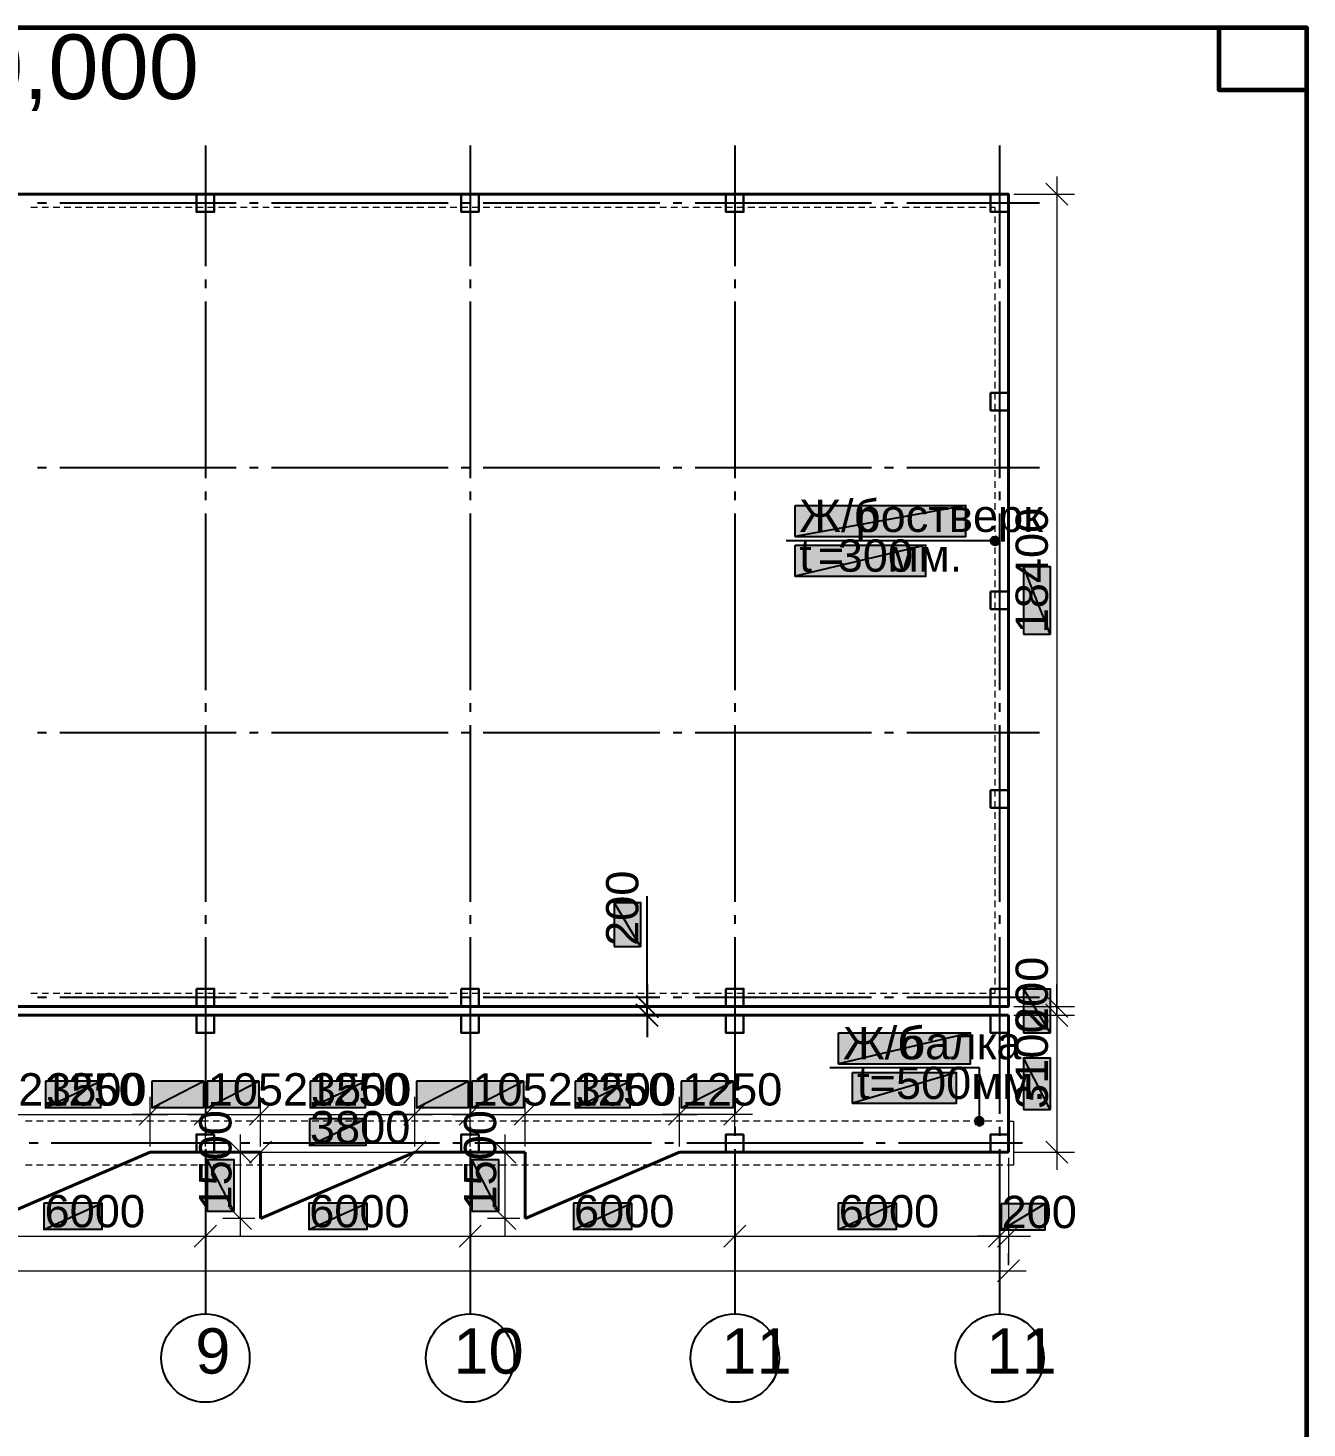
# Model space of a CAD drawing. Extents: x 8 to 21351, y 0 to 420.
# Drawn here: x 13222.1 to 13367, y 133.5 to 292.1 of the extents above; entities that cross this region are included whole.
import ezdxf

# ---------------------------------------------------------------- set-up
doc = ezdxf.new("R2010")
doc.units = 0
doc.styles.add('TEYPDFCAD_TEXT', font='arial.ttf')

msp = doc.modelspace()

# ---------------------------------------------------------------- hatches: boundary and pattern name
at = {"true_color": 0xffffff}
h = msp.add_hatch(color=0, dxfattribs=at)
h.paths.add_polyline_path([(13309.01, 237.96), (13328.36, 237.96), (13309.01, 234.46)])
h.paths.add_polyline_path([(13328.36, 237.96), (13309.01, 234.46), (13328.36, 234.46)])
h = msp.add_hatch(color=0, dxfattribs=at)
h.paths.add_polyline_path([(13309.01, 233.47), (13323.83, 233.47), (13309.01, 229.95)])
h.paths.add_polyline_path([(13323.83, 233.47), (13309.01, 229.95), (13323.83, 229.95)])
h = msp.add_hatch(color=7)
h.paths.add_polyline_path([(13331.32, 234.31), (13331.22, 234.17), (13331.68, 233.96)])
h.paths.add_polyline_path([(13331.22, 234.17), (13331.68, 233.96), (13331.18, 233.96)])
h.paths.add_polyline_path([(13331.68, 233.96), (13331.18, 233.96), (13331.22, 233.76)])
h = msp.add_hatch(color=7)
h.paths.add_polyline_path([(13331.22, 233.76), (13331.32, 233.62), (13331.68, 233.96)])
h.paths.add_polyline_path([(13331.32, 233.62), (13331.68, 233.96), (13331.49, 233.51)])
h.paths.add_polyline_path([(13331.68, 233.96), (13331.49, 233.51), (13331.68, 233.47)])
h = msp.add_hatch(color=7)
h.paths.add_polyline_path([(13331.87, 234.42), (13331.68, 234.46), (13331.68, 233.96)])
h.paths.add_polyline_path([(13331.68, 234.46), (13331.68, 233.96), (13331.49, 234.42)])
h.paths.add_polyline_path([(13331.68, 233.96), (13331.49, 234.42), (13331.32, 234.31)])
h = msp.add_hatch(color=7)
h.paths.add_polyline_path([(13332.19, 233.96), (13332.15, 234.17), (13331.68, 233.96)])
h.paths.add_polyline_path([(13332.15, 234.17), (13331.68, 233.96), (13332.04, 234.31)])
h.paths.add_polyline_path([(13331.68, 233.96), (13332.04, 234.31), (13331.87, 234.42)])
h = msp.add_hatch(color=7)
h.paths.add_polyline_path([(13331.68, 233.47), (13331.87, 233.51), (13331.68, 233.96)])
h.paths.add_polyline_path([(13331.87, 233.51), (13331.68, 233.96), (13332.04, 233.62)])
h.paths.add_polyline_path([(13331.68, 233.96), (13332.04, 233.62), (13332.15, 233.76)])
for points in [[(13332.15, 233.76), (13332.19, 233.96), (13331.68, 233.96)], [(13330.37, 168.02), (13330.39, 168.21), (13329.91, 168.21)]]:
    msp.add_hatch(color=7).paths.add_polyline_path(points)
h = msp.add_hatch(color=0, dxfattribs=at)
h.paths.add_polyline_path([(13334.92, 223.39), (13337.93, 223.39), (13334.92, 231.06)])
h.paths.add_polyline_path([(13337.93, 223.39), (13334.92, 231.06), (13337.93, 231.06)])
h = msp.add_hatch(color=0, dxfattribs=at)
h.paths.add_polyline_path([(13288.5, 188), (13291.51, 188), (13288.5, 192.98)])
h.paths.add_polyline_path([(13291.51, 188), (13288.5, 192.98), (13291.51, 192.98)])
h = msp.add_hatch(color=0, dxfattribs=at)
h.paths.add_polyline_path([(13334.92, 178.22), (13337.93, 178.22), (13334.92, 183.2)])
h.paths.add_polyline_path([(13337.93, 178.22), (13334.92, 183.2), (13337.93, 183.2)])
h = msp.add_hatch(color=0, dxfattribs=at)
h.paths.add_polyline_path([(13313.95, 178.24), (13328.91, 178.24), (13313.95, 174.73)])
h.paths.add_polyline_path([(13328.91, 178.24), (13313.95, 174.73), (13328.91, 174.73)])
h = msp.add_hatch(color=0, dxfattribs=at)
h.paths.add_polyline_path([(13334.92, 169.52), (13337.93, 169.52), (13334.92, 175.39)])
h.paths.add_polyline_path([(13337.93, 169.52), (13334.92, 175.39), (13337.93, 175.39)])
h = msp.add_hatch(color=0, dxfattribs=at)
h.paths.add_polyline_path([(13315.53, 173.74), (13327.32, 173.74), (13315.53, 170.24)])
h.paths.add_polyline_path([(13327.32, 173.74), (13315.53, 170.24), (13327.32, 170.24)])
h = msp.add_hatch(color=0, dxfattribs=at)
h.paths.add_polyline_path([(13224.07, 172.74), (13224.07, 169.74), (13230.3, 172.74)])
h.paths.add_polyline_path([(13224.07, 169.74), (13230.3, 172.74), (13230.3, 169.74)])
h = msp.add_hatch(color=0, dxfattribs=at)
h.paths.add_polyline_path([(13236.12, 172.74), (13236.12, 169.74), (13241.98, 172.74)])
h.paths.add_polyline_path([(13236.12, 169.74), (13241.98, 172.74), (13241.98, 169.74)])
h = msp.add_hatch(color=0, dxfattribs=at)
h.paths.add_polyline_path([(13242.38, 172.74), (13242.38, 169.74), (13248.24, 172.74)])
h.paths.add_polyline_path([(13242.38, 169.74), (13248.24, 172.74), (13248.24, 169.74)])
h = msp.add_hatch(color=0, dxfattribs=at)
h.paths.add_polyline_path([(13254.07, 172.74), (13254.07, 169.74), (13260.29, 172.74)])
h.paths.add_polyline_path([(13254.07, 169.74), (13260.29, 172.74), (13260.29, 169.74)])
h = msp.add_hatch(color=0, dxfattribs=at)
h.paths.add_polyline_path([(13266.13, 172.74), (13266.13, 169.74), (13271.99, 172.74)])
h.paths.add_polyline_path([(13266.13, 169.74), (13271.99, 172.74), (13271.99, 169.74)])
h = msp.add_hatch(color=0, dxfattribs=at)
h.paths.add_polyline_path([(13272.37, 172.74), (13272.37, 169.74), (13278.24, 172.74)])
h.paths.add_polyline_path([(13272.37, 169.74), (13278.24, 172.74), (13278.24, 169.74)])
h = msp.add_hatch(color=0, dxfattribs=at)
h.paths.add_polyline_path([(13284.08, 172.74), (13284.08, 169.74), (13290.3, 172.74)])
h.paths.add_polyline_path([(13284.08, 169.74), (13290.3, 172.74), (13290.3, 169.74)])
h = msp.add_hatch(color=0, dxfattribs=at)
h.paths.add_polyline_path([(13296.12, 172.74), (13296.12, 169.74), (13301.99, 172.74)])
h.paths.add_polyline_path([(13296.12, 169.74), (13301.99, 172.74), (13301.99, 169.74)])
h = msp.add_hatch(color=0, dxfattribs=at)
h.paths.add_polyline_path([(13253.98, 168.47), (13253.98, 165.46), (13260.37, 168.47)])
h.paths.add_polyline_path([(13253.98, 165.46), (13260.37, 168.47), (13260.37, 165.46)])
h = msp.add_hatch(color=7)
h.paths.add_polyline_path([(13329.55, 168.57), (13329.44, 168.4), (13329.91, 168.21)])
h.paths.add_polyline_path([(13329.44, 168.4), (13329.91, 168.21), (13329.4, 168.21)])
h.paths.add_polyline_path([(13329.91, 168.21), (13329.4, 168.21), (13329.44, 168.02)])
h = msp.add_hatch(color=7)
h.paths.add_polyline_path([(13329.44, 168.02), (13329.55, 167.85), (13329.91, 168.21)])
h.paths.add_polyline_path([(13329.55, 167.85), (13329.91, 168.21), (13329.72, 167.75)])
h.paths.add_polyline_path([(13329.91, 168.21), (13329.72, 167.75), (13329.91, 167.7)])
h = msp.add_hatch(color=7)
h.paths.add_polyline_path([(13330.1, 168.68), (13329.91, 168.72), (13329.91, 168.21)])
h.paths.add_polyline_path([(13329.91, 168.72), (13329.91, 168.21), (13329.72, 168.68)])
h.paths.add_polyline_path([(13329.91, 168.21), (13329.72, 168.68), (13329.55, 168.57)])
h = msp.add_hatch(color=7)
h.paths.add_polyline_path([(13330.39, 168.21), (13330.37, 168.4), (13329.91, 168.21)])
h.paths.add_polyline_path([(13330.37, 168.4), (13329.91, 168.21), (13330.27, 168.57)])
h.paths.add_polyline_path([(13329.91, 168.21), (13330.27, 168.57), (13330.1, 168.68)])
h = msp.add_hatch(color=7)
h.paths.add_polyline_path([(13329.91, 167.7), (13330.1, 167.75), (13329.91, 168.21)])
h.paths.add_polyline_path([(13330.1, 167.75), (13329.91, 168.21), (13330.27, 167.85)])
h.paths.add_polyline_path([(13329.91, 168.21), (13330.27, 167.85), (13330.37, 168.02)])
h = msp.add_hatch(color=0, dxfattribs=at)
h.paths.add_polyline_path([(13242.4, 158.03), (13245.41, 158.03), (13242.4, 163.89)])
h.paths.add_polyline_path([(13245.41, 158.03), (13242.4, 163.89), (13245.41, 163.89)])
h = msp.add_hatch(color=0, dxfattribs=at)
h.paths.add_polyline_path([(13272.4, 158.03), (13275.4, 158.03), (13272.4, 163.89)])
h.paths.add_polyline_path([(13275.4, 158.03), (13272.4, 163.89), (13275.4, 163.89)])
h = msp.add_hatch(color=0, dxfattribs=at)
h.paths.add_polyline_path([(13223.9, 158.94), (13223.9, 155.96), (13230.46, 158.94)])
h.paths.add_polyline_path([(13223.9, 155.96), (13230.46, 158.94), (13230.46, 155.96)])
h = msp.add_hatch(color=0, dxfattribs=at)
h.paths.add_polyline_path([(13253.9, 158.94), (13253.9, 155.96), (13260.48, 158.94)])
h.paths.add_polyline_path([(13253.9, 155.96), (13260.48, 158.94), (13260.48, 155.96)])
h = msp.add_hatch(color=0, dxfattribs=at)
h.paths.add_polyline_path([(13283.89, 158.94), (13283.89, 155.96), (13290.47, 158.94)])
h.paths.add_polyline_path([(13283.89, 155.96), (13290.47, 158.94), (13290.47, 155.96)])
h = msp.add_hatch(color=0, dxfattribs=at)
h.paths.add_polyline_path([(13313.9, 158.94), (13313.9, 155.96), (13320.47, 158.94)])
h.paths.add_polyline_path([(13313.9, 155.96), (13320.47, 158.94), (13320.47, 155.96)])
h = msp.add_hatch(color=0, dxfattribs=at)
h.paths.add_polyline_path([(13332.36, 158.86), (13332.36, 155.85), (13337.34, 158.86)])
h.paths.add_polyline_path([(13332.36, 155.85), (13337.34, 158.86), (13337.34, 155.85)])

# ---------------------------------------------------------------- linework, layer by layer
at = {"lineweight": 25}
for p, q in [((13242.19, 278.76), (13242.19, 265.07)), ((13272.18, 278.76), (13272.18, 265.07)), ((13302.18, 278.76), (13302.18, 265.07)), ((13332.19, 278.76), (13332.19, 265.07)), ((13224.18, 272.22), (13223.18, 272.22)), ((13245.68, 272.22), (13225.68, 272.22)), ((13248.18, 272.22), (13247.19, 272.22)), ((13269.69, 272.22), (13249.68, 272.22)), ((13272.18, 272.22), (13271.19, 272.22)), ((13293.69, 272.22), (13273.69, 272.22)), ((13296.19, 272.22), (13295.19, 272.22)), ((13317.69, 272.22), (13297.69, 272.22)), ((13320.19, 272.22), (13319.17, 272.22)), ((13336.7, 272.22), (13321.69, 272.22)), ((13242.19, 263.57), (13242.19, 262.57)), ((13272.18, 263.57), (13272.18, 262.57)), ((13302.18, 263.57), (13302.18, 262.57)), ((13332.19, 263.57), (13332.19, 262.57)), ((13242.19, 261.07), (13242.19, 241.07)), ((13272.18, 261.07), (13272.18, 241.07)), ((13302.18, 261.07), (13302.18, 241.07)), ((13332.19, 261.07), (13332.19, 241.07)), ((13224.18, 242.23), (13223.18, 242.23)), ((13245.68, 242.23), (13225.68, 242.23)), ((13248.18, 242.23), (13247.19, 242.23)), ((13269.69, 242.23), (13249.68, 242.23)), ((13272.18, 242.23), (13271.19, 242.23)), ((13293.69, 242.23), (13273.69, 242.23)), ((13296.19, 242.23), (13295.19, 242.23)), ((13317.69, 242.23), (13297.69, 242.23)), ((13320.19, 242.23), (13319.17, 242.23)), ((13336.7, 242.23), (13321.69, 242.23)), ((13242.19, 239.56), (13242.19, 238.57)), ((13272.18, 239.56), (13272.18, 238.57)), ((13302.18, 239.56), (13302.18, 238.57)), ((13332.19, 239.56), (13332.19, 238.57)), ((13242.19, 237.07), (13242.19, 217.06)), ((13272.18, 237.07), (13272.18, 217.06)), ((13302.18, 237.07), (13302.18, 217.06)), ((13332.19, 237.07), (13332.19, 217.06)), ((13242.19, 215.56), (13242.19, 214.57)), ((13272.18, 215.56), (13272.18, 214.57)), ((13302.18, 215.56), (13302.18, 214.57)), ((13332.19, 215.56), (13332.19, 214.57)), ((13242.19, 213.06), (13242.19, 193.06)), ((13272.18, 213.06), (13272.18, 193.06)), ((13302.18, 213.06), (13302.18, 193.06)), ((13332.19, 213.06), (13332.19, 193.06)), ((13224.18, 212.22), (13223.18, 212.22)), ((13245.68, 212.22), (13225.68, 212.22)), ((13248.18, 212.22), (13247.19, 212.22)), ((13269.69, 212.22), (13249.68, 212.22)), ((13272.18, 212.22), (13271.19, 212.22)), ((13293.69, 212.22), (13273.69, 212.22)), ((13296.19, 212.22), (13295.19, 212.22)), ((13317.69, 212.22), (13297.69, 212.22)), ((13320.19, 212.22), (13319.17, 212.22)), ((13336.7, 212.22), (13321.69, 212.22)), ((13242.19, 191.56), (13242.19, 190.56)), ((13272.18, 191.56), (13272.18, 190.56)), ((13302.18, 191.56), (13302.18, 190.56)), ((13332.19, 191.56), (13332.19, 190.56)), ((13242.19, 189.06), (13242.19, 169.06)), ((13272.18, 189.06), (13272.18, 169.06)), ((13302.18, 189.06), (13302.18, 169.06)), ((13332.19, 189.06), (13332.19, 169.06)), ((13224.18, 182.22), (13223.18, 182.22)), ((13245.68, 182.22), (13225.68, 182.22)), ((13248.18, 182.22), (13247.19, 182.22)), ((13269.69, 182.22), (13249.68, 182.22)), ((13272.18, 182.22), (13271.19, 182.22)), ((13293.69, 182.22), (13273.69, 182.22)), ((13296.19, 182.22), (13295.19, 182.22)), ((13317.69, 182.22), (13297.69, 182.22)), ((13320.19, 182.22), (13319.17, 182.22)), ((13336.7, 182.22), (13321.69, 182.22)), ((13242.19, 167.56), (13242.19, 166.56)), ((13272.18, 167.56), (13272.18, 166.56)), ((13302.18, 167.56), (13302.18, 166.56)), ((13332.19, 167.56), (13332.19, 166.56)), ((13242.19, 165.06), (13242.19, 151.36)), ((13272.18, 165.06), (13272.18, 151.36)), ((13302.18, 165.06), (13302.18, 151.36)), ((13332.19, 165.06), (13332.19, 151.36)), ((13242.19, 151.36), (13242.19, 146.37)), ((13272.18, 151.36), (13272.18, 146.37)), ((13302.18, 151.36), (13302.18, 146.37)), ((13332.19, 151.36), (13332.19, 146.37))]:
    msp.add_line(p, q, dxfattribs=at)
at = {"color": 7, "lineweight": 5}
for p, q in [((13339.94, 271.97), (13337.44, 274.49)), ((13338.69, 275.23), (13338.69, 179.22)), ((13333.8, 273.22), (13340.68, 273.22)), ((13223.18, 271.74), (13222.42, 271.74)), ((13224.43, 271.74), (13223.69, 271.74)), ((13225.68, 271.74), (13224.94, 271.74)), ((13226.93, 271.74), (13226.19, 271.74)), ((13228.18, 271.74), (13227.44, 271.74)), ((13229.43, 271.74), (13228.69, 271.74)), ((13230.68, 271.74), (13229.94, 271.74)), ((13231.93, 271.74), (13231.18, 271.74)), ((13233.17, 271.74), (13232.43, 271.74)), ((13234.42, 271.74), (13233.68, 271.74)), ((13235.67, 271.74), (13234.93, 271.74)), ((13236.94, 271.74), (13236.18, 271.74)), ((13238.19, 271.74), (13237.43, 271.74)), ((13239.44, 271.74), (13238.68, 271.74)), ((13240.69, 271.74), (13239.93, 271.74)), ((13241.94, 271.74), (13241.18, 271.74)), ((13243.19, 271.74), (13242.42, 271.74)), ((13244.43, 271.74), (13243.67, 271.74)), ((13245.68, 271.74), (13244.94, 271.74)), ((13246.93, 271.74), (13246.19, 271.74)), ((13248.18, 271.74), (13247.44, 271.74)), ((13249.43, 271.74), (13248.69, 271.74)), ((13250.68, 271.74), (13249.94, 271.74)), ((13251.93, 271.74), (13251.19, 271.74)), ((13253.18, 271.74), (13252.44, 271.74)), ((13254.43, 271.74), (13253.68, 271.74)), ((13255.67, 271.74), (13254.93, 271.74)), ((13256.92, 271.74), (13256.18, 271.74)), ((13258.19, 271.74), (13257.43, 271.74)), ((13259.44, 271.74), (13258.68, 271.74)), ((13260.69, 271.74), (13259.93, 271.74)), ((13261.94, 271.74), (13261.18, 271.74)), ((13263.19, 271.74), (13262.43, 271.74)), ((13264.44, 271.74), (13263.68, 271.74)), ((13265.69, 271.74), (13264.92, 271.74)), ((13266.93, 271.74), (13266.17, 271.74)), ((13268.18, 271.74), (13267.44, 271.74)), ((13269.43, 271.74), (13268.69, 271.74)), ((13270.68, 271.74), (13269.94, 271.74)), ((13271.93, 271.74), (13271.19, 271.74)), ((13273.18, 271.74), (13272.44, 271.74)), ((13274.43, 271.74), (13273.69, 271.74)), ((13275.68, 271.74), (13274.94, 271.74)), ((13276.93, 271.74), (13276.18, 271.74)), ((13278.17, 271.74), (13277.43, 271.74)), ((13279.42, 271.74), (13278.68, 271.74)), ((13280.69, 271.74), (13279.93, 271.74)), ((13281.94, 271.74), (13281.18, 271.74)), ((13283.19, 271.74), (13282.43, 271.74)), ((13284.44, 271.74), (13283.68, 271.74)), ((13285.69, 271.74), (13284.93, 271.74)), ((13286.94, 271.74), (13286.18, 271.74)), ((13288.19, 271.74), (13287.42, 271.74)), ((13289.44, 271.74), (13288.67, 271.74)), ((13290.68, 271.74), (13289.94, 271.74)), ((13291.93, 271.74), (13291.19, 271.74)), ((13293.18, 271.74), (13292.44, 271.74)), ((13294.43, 271.74), (13293.69, 271.74)), ((13295.68, 271.74), (13294.94, 271.74)), ((13296.93, 271.74), (13296.19, 271.74)), ((13298.18, 271.74), (13297.44, 271.74)), ((13299.43, 271.74), (13298.68, 271.74)), ((13300.67, 271.74), (13299.93, 271.74)), ((13301.92, 271.74), (13301.18, 271.74)), ((13303.19, 271.74), (13302.43, 271.74)), ((13304.44, 271.74), (13303.68, 271.74)), ((13305.69, 271.74), (13304.93, 271.74)), ((13306.94, 271.74), (13306.18, 271.74)), ((13308.19, 271.74), (13307.43, 271.74)), ((13309.44, 271.74), (13308.68, 271.74)), ((13310.69, 271.74), (13309.92, 271.74)), ((13311.94, 271.74), (13311.17, 271.74)), ((13313.18, 271.74), (13312.44, 271.74)), ((13314.43, 271.74), (13313.69, 271.74)), ((13315.68, 271.74), (13314.94, 271.74)), ((13316.93, 271.74), (13316.19, 271.74)), ((13318.18, 271.74), (13317.44, 271.74)), ((13319.43, 271.74), (13318.69, 271.74)), ((13320.68, 271.74), (13319.94, 271.74)), ((13321.93, 271.74), (13321.19, 271.74)), ((13323.17, 271.74), (13322.43, 271.74)), ((13324.42, 271.74), (13323.68, 271.74)), ((13325.69, 271.74), (13324.93, 271.74)), ((13326.94, 271.74), (13326.18, 271.74)), ((13328.19, 271.74), (13327.43, 271.74)), ((13329.44, 271.74), (13328.68, 271.74)), ((13330.69, 271.74), (13329.93, 271.74)), ((13331.68, 271.74), (13331.18, 271.74)), ((13331.68, 271.23), (13331.68, 271.74)), ((13331.68, 269.98), (13331.68, 270.72)), ((13331.68, 268.73), (13331.68, 269.47)), ((13331.68, 267.48), (13331.68, 268.22)), ((13331.68, 266.23), (13331.68, 266.98)), ((13331.68, 264.99), (13331.68, 265.73)), ((13331.68, 263.74), (13331.68, 264.48)), ((13331.68, 262.49), (13331.68, 263.23)), ((13331.68, 261.22), (13331.68, 261.98)), ((13331.68, 259.97), (13331.68, 260.73)), ((13331.68, 258.72), (13331.68, 259.48)), ((13331.68, 257.47), (13331.68, 258.23)), ((13331.68, 256.22), (13331.68, 256.98)), ((13331.68, 254.97), (13331.68, 255.74)), ((13331.68, 253.72), (13331.68, 254.49)), ((13331.68, 252.48), (13331.68, 253.22)), ((13331.68, 251.23), (13331.68, 251.97)), ((13331.68, 249.98), (13331.68, 250.72)), ((13331.68, 248.73), (13331.68, 249.47)), ((13331.68, 247.48), (13331.68, 248.22)), ((13331.68, 246.23), (13331.68, 246.97)), ((13331.68, 244.98), (13331.68, 245.72)), ((13331.68, 243.73), (13331.68, 244.47)), ((13331.68, 242.46), (13331.68, 243.23)), ((13331.68, 241.22), (13331.68, 241.98)), ((13331.68, 239.97), (13331.68, 240.73)), ((13331.68, 238.72), (13331.68, 239.48)), ((13331.68, 237.47), (13331.68, 238.23)), ((13331.68, 236.22), (13331.68, 236.98)), ((13331.68, 234.97), (13331.68, 235.73)), ((13331.68, 233.72), (13331.68, 234.46)), ((13331.68, 232.47), (13331.68, 233.21)), ((13331.68, 231.22), (13331.68, 231.97)), ((13331.68, 229.98), (13331.68, 230.72)), ((13331.68, 228.73), (13331.68, 229.47)), ((13331.68, 227.48), (13331.68, 228.22)), ((13331.68, 226.23), (13331.68, 226.97)), ((13331.68, 224.98), (13331.68, 225.72)), ((13331.68, 223.73), (13331.68, 224.47)), ((13331.68, 222.46), (13331.68, 223.22)), ((13331.68, 221.21), (13331.68, 221.97)), ((13331.68, 219.96), (13331.68, 220.73)), ((13331.68, 218.72), (13331.68, 219.48)), ((13331.68, 217.47), (13331.68, 218.23)), ((13331.68, 216.22), (13331.68, 216.98)), ((13331.68, 214.97), (13331.68, 215.73)), ((13331.68, 213.72), (13331.68, 214.46)), ((13331.68, 212.47), (13331.68, 213.21)), ((13331.68, 211.22), (13331.68, 211.96)), ((13331.68, 209.97), (13331.68, 210.71)), ((13331.68, 208.72), (13331.68, 209.47)), ((13331.68, 207.48), (13331.68, 208.22)), ((13331.68, 206.23), (13331.68, 206.97)), ((13331.68, 204.98), (13331.68, 205.72)), ((13331.68, 203.73), (13331.68, 204.47)), ((13331.68, 202.46), (13331.68, 203.22)), ((13331.68, 201.21), (13331.68, 201.97)), ((13331.68, 199.96), (13331.68, 200.72)), ((13331.68, 198.71), (13331.68, 199.47)), ((13331.68, 197.46), (13331.68, 198.23)), ((13331.68, 196.21), (13331.68, 196.98)), ((13331.68, 194.97), (13331.68, 195.73)), ((13331.68, 193.72), (13331.68, 194.46)), ((13331.68, 192.47), (13331.68, 193.21)), ((13331.68, 191.22), (13331.68, 191.96)), ((13331.68, 189.97), (13331.68, 190.71)), ((13331.68, 188.72), (13331.68, 189.46)), ((13331.68, 187.47), (13331.68, 188.21)), ((13331.68, 186.22), (13331.68, 186.97)), ((13331.68, 184.98), (13331.68, 185.72)), ((13331.68, 183.71), (13331.68, 184.47)), ((13222.42, 182.71), (13223.18, 182.71)), ((13223.69, 182.71), (13224.43, 182.71)), ((13224.94, 182.71), (13225.68, 182.71)), ((13226.19, 182.71), (13226.93, 182.71)), ((13227.44, 182.71), (13228.18, 182.71)), ((13228.69, 182.71), (13229.43, 182.71)), ((13229.94, 182.71), (13230.68, 182.71)), ((13231.18, 182.71), (13231.93, 182.71)), ((13232.43, 182.71), (13233.17, 182.71)), ((13233.68, 182.71), (13234.42, 182.71)), ((13234.93, 182.71), (13235.67, 182.71)), ((13236.18, 182.71), (13236.94, 182.71)), ((13237.43, 182.71), (13238.19, 182.71)), ((13238.68, 182.71), (13239.44, 182.71)), ((13239.93, 182.71), (13240.69, 182.71)), ((13241.18, 182.71), (13241.94, 182.71)), ((13242.42, 182.71), (13243.19, 182.71)), ((13243.67, 182.71), (13244.43, 182.71)), ((13244.94, 182.71), (13245.68, 182.71)), ((13246.19, 182.71), (13246.93, 182.71)), ((13247.44, 182.71), (13248.18, 182.71)), ((13248.69, 182.71), (13249.43, 182.71)), ((13249.94, 182.71), (13250.68, 182.71)), ((13251.19, 182.71), (13251.93, 182.71)), ((13252.44, 182.71), (13253.18, 182.71)), ((13253.68, 182.71), (13254.43, 182.71)), ((13254.93, 182.71), (13255.67, 182.71)), ((13256.18, 182.71), (13256.92, 182.71)), ((13257.43, 182.71), (13258.19, 182.71)), ((13258.68, 182.71), (13259.44, 182.71)), ((13259.93, 182.71), (13260.69, 182.71)), ((13261.18, 182.71), (13261.94, 182.71)), ((13262.43, 182.71), (13263.19, 182.71)), ((13263.68, 182.71), (13264.44, 182.71)), ((13264.92, 182.71), (13265.69, 182.71)), ((13266.17, 182.71), (13266.93, 182.71)), ((13267.44, 182.71), (13268.18, 182.71)), ((13268.69, 182.71), (13269.43, 182.71)), ((13269.94, 182.71), (13270.68, 182.71)), ((13271.19, 182.71), (13271.93, 182.71)), ((13272.44, 182.71), (13273.18, 182.71)), ((13273.69, 182.71), (13274.43, 182.71)), ((13274.94, 182.71), (13275.68, 182.71)), ((13276.18, 182.71), (13276.93, 182.71)), ((13277.43, 182.71), (13278.17, 182.71)), ((13278.68, 182.71), (13279.42, 182.71)), ((13279.93, 182.71), (13280.69, 182.71)), ((13281.18, 182.71), (13281.94, 182.71)), ((13282.43, 182.71), (13283.19, 182.71)), ((13283.68, 182.71), (13284.44, 182.71)), ((13284.93, 182.71), (13285.69, 182.71)), ((13286.18, 182.71), (13286.94, 182.71)), ((13287.42, 182.71), (13288.19, 182.71)), ((13288.67, 182.71), (13289.44, 182.71)), ((13289.94, 182.71), (13290.68, 182.71)), ((13291.19, 182.71), (13291.93, 182.71)), ((13292.44, 182.71), (13293.18, 182.71)), ((13293.69, 182.71), (13294.43, 182.71)), ((13294.94, 182.71), (13295.68, 182.71)), ((13296.19, 182.71), (13296.93, 182.71)), ((13297.44, 182.71), (13298.18, 182.71)), ((13298.68, 182.71), (13299.43, 182.71)), ((13299.93, 182.71), (13300.67, 182.71)), ((13301.18, 182.71), (13301.92, 182.71)), ((13302.43, 182.71), (13303.19, 182.71)), ((13303.68, 182.71), (13304.44, 182.71)), ((13304.93, 182.71), (13305.69, 182.71)), ((13306.18, 182.71), (13306.94, 182.71)), ((13307.43, 182.71), (13308.19, 182.71)), ((13308.68, 182.71), (13309.44, 182.71)), ((13309.92, 182.71), (13310.69, 182.71)), ((13311.17, 182.71), (13311.94, 182.71)), ((13312.44, 182.71), (13313.18, 182.71)), ((13313.69, 182.71), (13314.43, 182.71)), ((13314.94, 182.71), (13315.68, 182.71)), ((13316.19, 182.71), (13316.93, 182.71)), ((13317.44, 182.71), (13318.18, 182.71)), ((13318.69, 182.71), (13319.43, 182.71)), ((13319.94, 182.71), (13320.68, 182.71)), ((13321.19, 182.71), (13321.93, 182.71)), ((13322.43, 182.71), (13323.17, 182.71)), ((13323.68, 182.71), (13324.42, 182.71)), ((13324.93, 182.71), (13325.69, 182.71)), ((13326.18, 182.71), (13326.94, 182.71)), ((13327.43, 182.71), (13328.19, 182.71)), ((13328.68, 182.71), (13329.44, 182.71)), ((13329.93, 182.71), (13330.69, 182.71)), ((13331.18, 182.71), (13331.68, 182.71)), ((13331.68, 182.71), (13331.68, 183.22)), ((13337.44, 182.46), (13339.94, 179.96)), ((13337.44, 182.46), (13339.94, 179.96)), ((13338.69, 181.21), (13338.69, 183.73)), ((13333.8, 181.21), (13340.68, 181.21)), ((13333.8, 181.21), (13340.68, 181.21)), ((13339.94, 178.96), (13337.44, 181.46)), ((13339.94, 178.96), (13337.44, 181.46)), ((13338.69, 182.22), (13338.69, 162.71)), ((13338.69, 180.21), (13338.69, 181.21)), ((13333.8, 180.21), (13340.68, 180.21)), ((13333.8, 180.21), (13340.68, 180.21)), ((13338.69, 180.21), (13338.69, 177.72)), ((13234.68, 167.75), (13237.17, 170.24)), ((13237.17, 170.24), (13234.68, 167.75)), ((13235.93, 165.33), (13235.93, 170.98)), ((13235.93, 167.34), (13235.93, 170.98)), ((13243.44, 170.24), (13240.94, 167.75)), ((13240.94, 167.75), (13243.44, 170.24)), ((13242.19, 165.33), (13242.19, 170.98)), ((13242.19, 167.34), (13242.19, 170.98)), ((13247.19, 167.75), (13249.68, 170.24)), ((13249.68, 170.24), (13247.19, 167.75)), ((13248.44, 165.33), (13248.44, 170.98)), ((13248.44, 165.33), (13248.44, 170.98)), ((13264.69, 167.75), (13267.19, 170.24)), ((13267.19, 170.24), (13264.69, 167.75)), ((13265.94, 165.33), (13265.94, 170.98)), ((13265.94, 167.34), (13265.94, 170.98)), ((13273.43, 170.24), (13270.94, 167.75)), ((13270.94, 167.75), (13273.43, 170.24)), ((13272.18, 165.33), (13272.18, 170.98)), ((13272.18, 167.34), (13272.18, 170.98)), ((13277.18, 167.75), (13279.68, 170.24)), ((13279.68, 170.24), (13277.18, 167.75)), ((13278.43, 165.33), (13278.43, 170.98)), ((13278.43, 165.33), (13278.43, 170.98)), ((13294.68, 167.75), (13297.18, 170.24)), ((13297.18, 170.24), (13294.68, 167.75)), ((13295.93, 165.33), (13295.93, 170.98)), ((13295.93, 167.34), (13295.93, 170.98)), ((13300.93, 167.75), (13303.43, 170.24)), ((13302.18, 167.34), (13302.18, 170.98)), ((13216.43, 168.99), (13237.94, 168.99)), ((13222.55, 168.21), (13221.81, 168.21)), ((13223.8, 168.21), (13223.06, 168.21)), ((13225.07, 168.21), (13224.31, 168.21)), ((13226.32, 168.21), (13225.55, 168.21)), ((13227.56, 168.21), (13226.8, 168.21)), ((13228.81, 168.21), (13228.05, 168.21)), ((13230.06, 168.21), (13229.3, 168.21)), ((13231.31, 168.21), (13230.55, 168.21)), ((13232.56, 168.21), (13231.8, 168.21)), ((13233.81, 168.21), (13233.05, 168.21)), ((13244.18, 168.99), (13233.94, 168.99)), ((13235.06, 168.21), (13234.32, 168.21)), ((13236.31, 168.21), (13235.57, 168.21)), ((13237.56, 168.21), (13236.81, 168.21)), ((13238.8, 168.21), (13238.06, 168.21)), ((13240.05, 168.21), (13239.31, 168.21)), ((13240.18, 168.99), (13250.42, 168.99)), ((13241.3, 168.21), (13240.56, 168.21)), ((13242.55, 168.21), (13241.81, 168.21)), ((13243.8, 168.21), (13243.06, 168.21)), ((13245.05, 168.21), (13244.31, 168.21)), ((13246.3, 168.21), (13245.56, 168.21)), ((13246.42, 168.99), (13267.93, 168.99)), ((13247.57, 168.21), (13246.81, 168.21)), ((13248.82, 168.21), (13248.05, 168.21)), ((13250.07, 168.21), (13249.3, 168.21)), ((13251.31, 168.21), (13250.55, 168.21)), ((13252.56, 168.21), (13251.8, 168.21)), ((13253.81, 168.21), (13253.05, 168.21)), ((13255.06, 168.21), (13254.3, 168.21)), ((13256.31, 168.21), (13255.55, 168.21)), ((13257.56, 168.21), (13256.82, 168.21)), ((13258.81, 168.21), (13258.07, 168.21)), ((13260.06, 168.21), (13259.31, 168.21)), ((13261.3, 168.21), (13260.56, 168.21)), ((13262.55, 168.21), (13261.81, 168.21)), ((13263.8, 168.21), (13263.06, 168.21)), ((13274.17, 168.99), (13263.93, 168.99)), ((13265.05, 168.21), (13264.31, 168.21)), ((13266.3, 168.21), (13265.56, 168.21)), ((13267.55, 168.21), (13266.81, 168.21)), ((13268.8, 168.21), (13268.06, 168.21)), ((13270.07, 168.21), (13269.31, 168.21)), ((13270.17, 168.99), (13280.44, 168.99)), ((13271.32, 168.21), (13270.55, 168.21)), ((13272.57, 168.21), (13271.8, 168.21)), ((13273.81, 168.21), (13273.05, 168.21)), ((13275.06, 168.21), (13274.3, 168.21)), ((13276.31, 168.21), (13275.55, 168.21)), ((13276.44, 168.99), (13297.92, 168.99)), ((13277.56, 168.21), (13276.8, 168.21)), ((13278.81, 168.21), (13278.07, 168.21)), ((13280.06, 168.21), (13279.32, 168.21)), ((13281.31, 168.21), (13280.57, 168.21)), ((13282.56, 168.21), (13281.82, 168.21)), ((13283.8, 168.21), (13283.06, 168.21)), ((13285.05, 168.21), (13284.31, 168.21)), ((13286.3, 168.21), (13285.56, 168.21)), ((13287.55, 168.21), (13286.81, 168.21)), ((13288.8, 168.21), (13288.06, 168.21)), ((13290.05, 168.21), (13289.31, 168.21)), ((13291.32, 168.21), (13290.56, 168.21)), ((13292.57, 168.21), (13291.81, 168.21)), ((13293.82, 168.21), (13293.05, 168.21)), ((13304.19, 168.99), (13293.94, 168.99)), ((13295.07, 168.21), (13294.3, 168.21)), ((13296.31, 168.21), (13295.55, 168.21)), ((13297.56, 168.21), (13296.8, 168.21)), ((13298.81, 168.21), (13298.05, 168.21)), ((13300.06, 168.21), (13299.3, 168.21)), ((13301.31, 168.21), (13300.57, 168.21)), ((13302.56, 168.21), (13301.82, 168.21)), ((13303.81, 168.21), (13303.07, 168.21)), ((13305.06, 168.21), (13304.32, 168.21)), ((13306.3, 168.21), (13305.56, 168.21)), ((13307.55, 168.21), (13306.81, 168.21)), ((13308.8, 168.21), (13308.06, 168.21)), ((13310.05, 168.21), (13309.31, 168.21)), ((13311.3, 168.21), (13310.56, 168.21)), ((13312.55, 168.21), (13311.81, 168.21)), ((13313.82, 168.21), (13313.06, 168.21)), ((13315.07, 168.21), (13314.31, 168.21)), ((13316.32, 168.21), (13315.55, 168.21)), ((13317.57, 168.21), (13316.8, 168.21)), ((13318.81, 168.21), (13318.05, 168.21)), ((13320.06, 168.21), (13319.3, 168.21)), ((13321.31, 168.21), (13320.55, 168.21)), ((13322.56, 168.21), (13321.8, 168.21)), ((13323.81, 168.21), (13323.07, 168.21)), ((13325.06, 168.21), (13324.32, 168.21)), ((13326.31, 168.21), (13325.57, 168.21)), ((13327.56, 168.21), (13326.82, 168.21)), ((13328.81, 168.21), (13328.06, 168.21)), ((13330.05, 168.21), (13329.31, 168.21)), ((13331.3, 168.21), (13330.56, 168.21)), ((13332.55, 168.21), (13331.81, 168.21)), ((13333.06, 168.21), (13333.76, 168.21)), ((13333.76, 168.21), (13333.76, 163.22)), ((13246.15, 166.71), (13246.15, 155.22)), ((13248.44, 165.33), (13248.44, 166.71)), ((13265.94, 165.33), (13265.94, 166.71)), ((13276.14, 166.71), (13276.14, 155.22)), ((13247.4, 163.47), (13244.9, 165.97)), ((13249.68, 165.97), (13247.19, 163.47)), ((13264.69, 163.47), (13267.19, 165.97)), ((13277.39, 163.47), (13274.89, 165.97)), ((13337.44, 165.97), (13339.94, 163.47)), ((13247.8, 164.72), (13244.16, 164.72)), ((13246.42, 164.72), (13267.93, 164.72)), ((13277.81, 164.72), (13274.15, 164.72)), ((13333.19, 164.08), (13333.19, 153.2)), ((13333.8, 164.72), (13340.68, 164.72)), ((13222.55, 163.22), (13221.81, 163.22)), ((13223.8, 163.22), (13223.06, 163.22)), ((13225.07, 163.22), (13224.31, 163.22)), ((13226.32, 163.22), (13225.55, 163.22)), ((13227.56, 163.22), (13226.8, 163.22)), ((13228.81, 163.22), (13228.05, 163.22)), ((13230.06, 163.22), (13229.3, 163.22)), ((13231.31, 163.22), (13230.55, 163.22)), ((13232.56, 163.22), (13231.8, 163.22)), ((13233.81, 163.22), (13233.05, 163.22)), ((13235.06, 163.22), (13234.32, 163.22)), ((13236.31, 163.22), (13235.57, 163.22)), ((13237.56, 163.22), (13236.81, 163.22)), ((13238.8, 163.22), (13238.06, 163.22)), ((13240.05, 163.22), (13239.31, 163.22)), ((13241.3, 163.22), (13240.56, 163.22)), ((13242.55, 163.22), (13241.81, 163.22)), ((13243.8, 163.22), (13243.06, 163.22)), ((13245.05, 163.22), (13244.31, 163.22)), ((13246.3, 163.22), (13245.56, 163.22)), ((13247.57, 163.22), (13246.81, 163.22)), ((13248.82, 163.22), (13248.05, 163.22)), ((13250.07, 163.22), (13249.3, 163.22)), ((13251.31, 163.22), (13250.55, 163.22)), ((13252.56, 163.22), (13251.8, 163.22)), ((13253.81, 163.22), (13253.05, 163.22)), ((13255.06, 163.22), (13254.3, 163.22)), ((13256.31, 163.22), (13255.55, 163.22)), ((13257.56, 163.22), (13256.82, 163.22)), ((13258.81, 163.22), (13258.07, 163.22)), ((13260.06, 163.22), (13259.31, 163.22)), ((13261.3, 163.22), (13260.56, 163.22)), ((13262.55, 163.22), (13261.81, 163.22)), ((13263.8, 163.22), (13263.06, 163.22)), ((13265.05, 163.22), (13264.31, 163.22)), ((13266.3, 163.22), (13265.56, 163.22)), ((13267.55, 163.22), (13266.81, 163.22)), ((13268.8, 163.22), (13268.06, 163.22)), ((13270.07, 163.22), (13269.31, 163.22)), ((13271.32, 163.22), (13270.55, 163.22)), ((13272.57, 163.22), (13271.8, 163.22)), ((13273.81, 163.22), (13273.05, 163.22)), ((13275.06, 163.22), (13274.3, 163.22)), ((13276.31, 163.22), (13275.55, 163.22)), ((13277.56, 163.22), (13276.8, 163.22)), ((13278.81, 163.22), (13278.07, 163.22)), ((13280.06, 163.22), (13279.32, 163.22)), ((13281.31, 163.22), (13280.57, 163.22)), ((13282.56, 163.22), (13281.82, 163.22)), ((13283.8, 163.22), (13283.06, 163.22)), ((13285.05, 163.22), (13284.31, 163.22)), ((13286.3, 163.22), (13285.56, 163.22)), ((13287.55, 163.22), (13286.81, 163.22)), ((13288.8, 163.22), (13288.06, 163.22)), ((13290.05, 163.22), (13289.31, 163.22)), ((13291.32, 163.22), (13290.56, 163.22)), ((13292.57, 163.22), (13291.81, 163.22)), ((13293.82, 163.22), (13293.05, 163.22)), ((13295.07, 163.22), (13294.3, 163.22)), ((13296.31, 163.22), (13295.55, 163.22)), ((13297.56, 163.22), (13296.8, 163.22)), ((13298.81, 163.22), (13298.05, 163.22)), ((13300.06, 163.22), (13299.3, 163.22)), ((13301.31, 163.22), (13300.57, 163.22)), ((13302.56, 163.22), (13301.82, 163.22)), ((13303.81, 163.22), (13303.07, 163.22)), ((13305.06, 163.22), (13304.32, 163.22)), ((13306.3, 163.22), (13305.56, 163.22)), ((13307.55, 163.22), (13306.81, 163.22)), ((13308.8, 163.22), (13308.06, 163.22)), ((13310.05, 163.22), (13309.31, 163.22)), ((13311.3, 163.22), (13310.56, 163.22)), ((13312.55, 163.22), (13311.81, 163.22)), ((13313.82, 163.22), (13313.06, 163.22)), ((13315.07, 163.22), (13314.31, 163.22)), ((13316.32, 163.22), (13315.55, 163.22)), ((13317.57, 163.22), (13316.8, 163.22)), ((13318.81, 163.22), (13318.05, 163.22)), ((13320.06, 163.22), (13319.3, 163.22)), ((13321.31, 163.22), (13320.55, 163.22)), ((13322.56, 163.22), (13321.8, 163.22)), ((13323.81, 163.22), (13323.07, 163.22)), ((13325.06, 163.22), (13324.32, 163.22)), ((13326.31, 163.22), (13325.57, 163.22)), ((13327.56, 163.22), (13326.82, 163.22)), ((13328.81, 163.22), (13328.06, 163.22)), ((13330.05, 163.22), (13329.31, 163.22)), ((13331.3, 163.22), (13330.56, 163.22)), ((13332.55, 163.22), (13331.81, 163.22)), ((13333.76, 163.22), (13333.06, 163.22)), ((13242.19, 155.83), (13242.19, 157.2)), ((13242.19, 155.83), (13242.19, 157.2)), ((13247.8, 157.2), (13244.16, 157.2)), ((13244.9, 158.45), (13247.4, 155.96)), ((13272.18, 155.83), (13272.18, 157.2)), ((13272.18, 155.83), (13272.18, 157.2)), ((13277.81, 157.2), (13274.15, 157.2)), ((13274.89, 158.45), (13277.39, 155.96)), ((13302.18, 155.83), (13302.18, 157.2)), ((13302.18, 155.83), (13302.18, 157.2)), ((13332.19, 157.16), (13332.19, 153.2)), ((13240.94, 153.95), (13243.44, 156.44)), ((13243.44, 156.44), (13240.94, 153.95)), ((13270.94, 153.95), (13273.43, 156.44)), ((13273.43, 156.44), (13270.94, 153.95)), ((13300.93, 153.95), (13303.43, 156.44)), ((13303.43, 156.44), (13300.93, 153.95)), ((13330.94, 153.95), (13333.44, 156.44)), ((13330.94, 153.95), (13333.44, 156.44)), ((13334.44, 156.44), (13331.94, 153.95)), ((13210.19, 155.19), (13244.18, 155.19)), ((13240.18, 155.19), (13274.17, 155.19)), ((13270.17, 155.19), (13304.19, 155.19)), ((13300.19, 155.19), (13334.18, 155.19)), ((13332.19, 155.19), (13329.69, 155.19)), ((13332.19, 155.19), (13333.19, 155.19)), ((13332.19, 154.58), (13332.19, 153.2)), ((13333.19, 155.19), (13335.68, 155.19)), ((13333.19, 155.19), (13333.19, 151.98)), ((13331.94, 150.01), (13334.44, 152.51)), ((13333.19, 151.89), (13333.19, 153.27)), ((12999.18, 151.26), (13335.2, 151.26))]:
    msp.add_line(p, q, dxfattribs=at)
at = {"color": 7, "lineweight": 25}
for p, q in [((13329.36, 233.96), (13308, 233.96)), ((13331.68, 233.96), (13329.36, 233.96)), ((13292.25, 181.21), (13292.25, 193.72)), ((13291, 182.46), (13293.5, 179.96)), ((13292.25, 183.71), (13292.25, 181.21)), ((13293.5, 178.96), (13291, 181.46)), ((13292.25, 180.21), (13292.25, 181.21)), ((13292.89, 181.21), (13294.26, 181.21)), ((13292.25, 180.21), (13292.25, 177.72)), ((13292.89, 180.21), (13294.26, 180.21)), ((13329.91, 174.24), (13312.95, 174.24)), ((13329.91, 168.21), (13329.91, 174.24)), ((13223.23, 165.71), (13222.23, 165.71)), ((13244.73, 165.71), (13224.73, 165.71)), ((13247.23, 165.71), (13246.23, 165.71)), ((13268.73, 165.71), (13248.73, 165.71)), ((13271.23, 165.71), (13270.24, 165.71)), ((13292.74, 165.71), (13272.73, 165.71)), ((13295.23, 165.71), (13294.24, 165.71)), ((13316.74, 165.71), (13296.74, 165.71)), ((13319.24, 165.71), (13318.22, 165.71)), ((13334.8, 165.71), (13320.74, 165.71))]:
    msp.add_line(p, q, dxfattribs=at)
at = {"color": 0, "lineweight": 0, "true_color": 0xffffff}
for p, q in [((13309.01, 234.46), (13328.36, 234.46)), ((13309.01, 229.95), (13323.83, 229.95)), ((13313.95, 174.73), (13328.91, 174.73)), ((13315.53, 170.24), (13327.32, 170.24))]:
    msp.add_line(p, q, dxfattribs=at)
at = {"color": 7, "lineweight": 40}
for p, q in [((13001.17, 180.21), (13333.19, 180.21)), ((13333.19, 180.21), (13333.19, 164.72)), ((13218.44, 157.2), (13235.93, 164.72)), ((13235.93, 164.72), (13248.44, 164.72)), ((13248.44, 164.72), (13248.44, 157.2)), ((13248.44, 157.2), (13265.94, 164.72)), ((13265.94, 164.72), (13278.43, 164.72)), ((13278.43, 164.72), (13278.43, 157.2)), ((13278.43, 157.2), (13295.93, 164.72)), ((13333.19, 164.72), (13295.93, 164.72))]:
    msp.add_line(p, q, dxfattribs=at)
at = {"color": 7, "lineweight": 30}
for p, q in [((13243.19, 164.72), (13241.18, 164.72)), ((13273.18, 164.72), (13271.19, 164.72))]:
    msp.add_line(p, q, dxfattribs=at)
at = {"lineweight": 60}
for points in [[(12972.06, 5.06), (13367.03, 5.06), (13367.03, 292.06), (12972.06, 292.06)], [(13367.03, 285.05), (13367.03, 292.06), (13357.04, 292.06), (13357.04, 285.05)]]:
    msp.add_lwpolyline(points, close=True, dxfattribs=at)
at = {"lineweight": 40}
msp.add_lwpolyline([(13001.17, 273.22), (13333.19, 273.22), (13333.19, 181.21), (13001.17, 181.21)], close=True, dxfattribs=at)
at = {"lineweight": 30}
for points in [[(13241.18, 273.22), (13243.19, 273.22), (13243.19, 271.23), (13241.18, 271.23)], [(13271.19, 273.22), (13273.18, 273.22), (13273.18, 271.23), (13271.19, 271.23)], [(13301.18, 273.22), (13303.19, 273.22), (13303.19, 271.23), (13301.18, 271.23)], [(13331.18, 273.24), (13333.19, 273.24), (13333.19, 271.23), (13331.18, 271.23)], [(13331.18, 250.72), (13333.19, 250.72), (13333.19, 248.73), (13331.18, 248.73)], [(13331.18, 228.22), (13333.19, 228.22), (13333.19, 226.23), (13331.18, 226.23)], [(13331.18, 205.72), (13333.19, 205.72), (13333.19, 203.73), (13331.18, 203.73)], [(13241.18, 183.22), (13243.19, 183.22), (13243.19, 181.21), (13241.18, 181.21)], [(13271.19, 183.22), (13273.18, 183.22), (13273.18, 181.21), (13271.19, 181.21)], [(13301.18, 183.22), (13303.19, 183.22), (13303.19, 181.21), (13301.18, 181.21)], [(13331.18, 183.22), (13333.19, 183.22), (13333.19, 181.21), (13331.18, 181.21)]]:
    msp.add_lwpolyline(points, close=True, dxfattribs=at)
at = {"color": 0, "true_color": 0xffffff}
for points in [[(13309.01, 237.96), (13328.36, 237.96), (13309.01, 234.46)], [(13328.36, 237.96), (13309.01, 234.46), (13328.36, 234.46)], [(13309.01, 233.47), (13323.83, 233.47), (13309.01, 229.95)], [(13323.83, 233.47), (13309.01, 229.95), (13323.83, 229.95)], [(13334.92, 223.39), (13337.93, 223.39), (13334.92, 231.06)], [(13337.93, 223.39), (13334.92, 231.06), (13337.93, 231.06)], [(13288.5, 188), (13291.51, 188), (13288.5, 192.98)], [(13291.51, 188), (13288.5, 192.98), (13291.51, 192.98)], [(13334.92, 178.22), (13337.93, 178.22), (13334.92, 183.2)], [(13337.93, 178.22), (13334.92, 183.2), (13337.93, 183.2)], [(13313.95, 178.24), (13328.91, 178.24), (13313.95, 174.73)], [(13328.91, 178.24), (13313.95, 174.73), (13328.91, 174.73)], [(13334.92, 169.52), (13337.93, 169.52), (13334.92, 175.39)], [(13337.93, 169.52), (13334.92, 175.39), (13337.93, 175.39)], [(13315.53, 173.74), (13327.32, 173.74), (13315.53, 170.24)], [(13327.32, 173.74), (13315.53, 170.24), (13327.32, 170.24)], [(13224.07, 172.74), (13224.07, 169.74), (13230.3, 172.74)], [(13224.07, 169.74), (13230.3, 172.74), (13230.3, 169.74)], [(13236.12, 172.74), (13236.12, 169.74), (13241.98, 172.74)], [(13236.12, 169.74), (13241.98, 172.74), (13241.98, 169.74)], [(13242.38, 172.74), (13242.38, 169.74), (13248.24, 172.74)], [(13242.38, 169.74), (13248.24, 172.74), (13248.24, 169.74)], [(13254.07, 172.74), (13254.07, 169.74), (13260.29, 172.74)], [(13254.07, 169.74), (13260.29, 172.74), (13260.29, 169.74)], [(13266.13, 172.74), (13266.13, 169.74), (13271.99, 172.74)], [(13266.13, 169.74), (13271.99, 172.74), (13271.99, 169.74)], [(13272.37, 172.74), (13272.37, 169.74), (13278.24, 172.74)], [(13272.37, 169.74), (13278.24, 172.74), (13278.24, 169.74)], [(13284.08, 172.74), (13284.08, 169.74), (13290.3, 172.74)], [(13284.08, 169.74), (13290.3, 172.74), (13290.3, 169.74)], [(13296.12, 172.74), (13296.12, 169.74), (13301.99, 172.74)], [(13296.12, 169.74), (13301.99, 172.74), (13301.99, 169.74)], [(13253.98, 168.47), (13253.98, 165.46), (13260.37, 168.47)], [(13253.98, 165.46), (13260.37, 168.47), (13260.37, 165.46)], [(13242.4, 158.03), (13245.41, 158.03), (13242.4, 163.89)], [(13245.41, 158.03), (13242.4, 163.89), (13245.41, 163.89)], [(13272.4, 158.03), (13275.4, 158.03), (13272.4, 163.89)], [(13275.4, 158.03), (13272.4, 163.89), (13275.4, 163.89)], [(13223.9, 158.94), (13223.9, 155.96), (13230.46, 158.94)], [(13223.9, 155.96), (13230.46, 158.94), (13230.46, 155.96)], [(13253.9, 158.94), (13253.9, 155.96), (13260.48, 158.94)], [(13253.9, 155.96), (13260.48, 158.94), (13260.48, 155.96)], [(13283.89, 158.94), (13283.89, 155.96), (13290.47, 158.94)], [(13283.89, 155.96), (13290.47, 158.94), (13290.47, 155.96)], [(13313.9, 158.94), (13313.9, 155.96), (13320.47, 158.94)], [(13313.9, 155.96), (13320.47, 158.94), (13320.47, 155.96)], [(13332.36, 158.86), (13332.36, 155.85), (13337.34, 158.86)], [(13332.36, 155.85), (13337.34, 158.86), (13337.34, 155.85)]]:
    msp.add_lwpolyline(points, close=True, dxfattribs=at)
at = {"color": 7}
for points in [[(13331.22, 234.17), (13331.68, 233.96), (13331.18, 233.96)], [(13331.68, 233.96), (13331.18, 233.96), (13331.22, 233.76)], [(13331.32, 234.31), (13331.22, 234.17), (13331.68, 233.96)], [(13331.22, 233.76), (13331.32, 233.62), (13331.68, 233.96)], [(13331.68, 233.96), (13331.49, 234.42), (13331.32, 234.31)], [(13331.32, 233.62), (13331.68, 233.96), (13331.49, 233.51)], [(13331.68, 234.46), (13331.68, 233.96), (13331.49, 234.42)], [(13331.68, 233.96), (13331.49, 233.51), (13331.68, 233.47)], [(13331.87, 234.42), (13331.68, 234.46), (13331.68, 233.96)], [(13331.68, 233.96), (13332.04, 234.31), (13331.87, 234.42)], [(13332.15, 234.17), (13331.68, 233.96), (13332.04, 234.31)], [(13332.19, 233.96), (13332.15, 234.17), (13331.68, 233.96)], [(13331.68, 233.47), (13331.87, 233.51), (13331.68, 233.96)], [(13331.87, 233.51), (13331.68, 233.96), (13332.04, 233.62)], [(13331.68, 233.96), (13332.04, 233.62), (13332.15, 233.76)], [(13332.15, 233.76), (13332.19, 233.96), (13331.68, 233.96)], [(13329.44, 168.4), (13329.91, 168.21), (13329.4, 168.21)], [(13329.91, 168.21), (13329.4, 168.21), (13329.44, 168.02)], [(13329.55, 168.57), (13329.44, 168.4), (13329.91, 168.21)], [(13329.44, 168.02), (13329.55, 167.85), (13329.91, 168.21)], [(13329.91, 168.21), (13329.72, 168.68), (13329.55, 168.57)], [(13329.55, 167.85), (13329.91, 168.21), (13329.72, 167.75)], [(13329.91, 168.72), (13329.91, 168.21), (13329.72, 168.68)], [(13329.91, 168.21), (13329.72, 167.75), (13329.91, 167.7)], [(13330.1, 168.68), (13329.91, 168.72), (13329.91, 168.21)], [(13329.91, 168.21), (13330.27, 168.57), (13330.1, 168.68)], [(13330.37, 168.4), (13329.91, 168.21), (13330.27, 168.57)], [(13330.39, 168.21), (13330.37, 168.4), (13329.91, 168.21)], [(13329.91, 167.7), (13330.1, 167.75), (13329.91, 168.21)], [(13330.1, 167.75), (13329.91, 168.21), (13330.27, 167.85)], [(13329.91, 168.21), (13330.27, 167.85), (13330.37, 168.02)], [(13330.37, 168.02), (13330.39, 168.21), (13329.91, 168.21)]]:
    msp.add_lwpolyline(points, close=True, dxfattribs=at)
at = {"color": 7, "lineweight": 30}
for points in [[(13243.19, 180.21), (13243.19, 178.22), (13241.18, 178.22), (13241.18, 180.21)], [(13273.18, 180.21), (13273.18, 178.22), (13271.19, 178.22), (13271.19, 180.21)], [(13303.19, 180.21), (13303.19, 178.22), (13301.18, 178.22), (13301.18, 180.21)], [(13333.19, 180.21), (13333.19, 178.22), (13331.18, 178.22), (13331.18, 180.21)], [(13243.19, 166.71), (13243.19, 164.72), (13241.18, 164.72), (13241.18, 166.71)], [(13273.18, 166.71), (13273.18, 164.72), (13271.19, 164.72), (13271.19, 166.71)], [(13303.19, 166.71), (13303.19, 164.72), (13301.18, 164.72), (13301.18, 166.71)], [(13333.19, 166.71), (13333.19, 164.72), (13331.18, 164.72), (13331.18, 166.71)]]:
    msp.add_lwpolyline(points, close=True, dxfattribs=at)
at = {"lineweight": 25}
for centre in [(13242.2, 141.38), (13272.19, 141.38), (13302.19, 141.38), (13332.2, 141.38)]:
    msp.add_circle(centre, 5.01, dxfattribs=at)

# ---------------------------------------------------------------- texts
at = {"color": 7, "style": 'TEYPDFCAD_TEXT'}
for s, height, p in [('0,000', 7.32, (13215.87, 284.01)), ('Ж/б', 3.662, (13309.5, 234.97)), ('ростверк', 3.662, (13315.87, 234.97)), ('t', 3.66, (13309.5, 230.46)), ('300', 3.662, (13313.85, 230.46)), ('мм.', 3.662, (13319.51, 230.46)), ('=', 3.66, (13311.59, 230.46)), ('Ж/б', 3.662, (13314.45, 175.24)), ('балка', 3.662, (13320.83, 175.24)), ('10521250', 3.662, (13212.45, 169.99)), ('3500', 3.662, (13224.14, 169.99)), ('10521250', 3.662, (13242.45, 169.99)), ('3500', 3.662, (13254.15, 169.99)), ('10521250', 3.662, (13272.44, 169.99)), ('3500', 3.662, (13284.14, 169.99)), ('1250', 3.662, (13296.19, 169.99)), ('t=500мм.', 3.662, (13316.04, 170.73)), ('3800', 3.662, (13254.04, 165.71)), ('6000', 3.662, (13223.97, 156.19)), ('6000', 3.662, (13253.96, 156.19)), ('6000', 3.662, (13283.97, 156.19)), ('6000', 3.662, (13313.97, 156.19)), ('200', 3.662, (13332.42, 156.1)), ('9', 5.13, (13241.05, 139.62)), ('10', 5.126, (13270.3, 139.62)), ('11', 5.126, (13300.67, 139.62)), ('11', 5.126, (13330.69, 139.62))]:
    msp.add_text(s, height=height, dxfattribs=at).set_placement(p)
for s, p in [('18400', (13337.67, 223.48)), ('200', (13291.26, 188.07)), ('200', (13337.67, 178.31)), ('3100', (13337.67, 169.61)), ('1500', (13245.15, 158.09)), ('1500', (13275.15, 158.09))]:
    msp.add_text(s, height=3.662, rotation=90, dxfattribs=at).set_placement(p)

doc.saveas('drawing.dxf')
